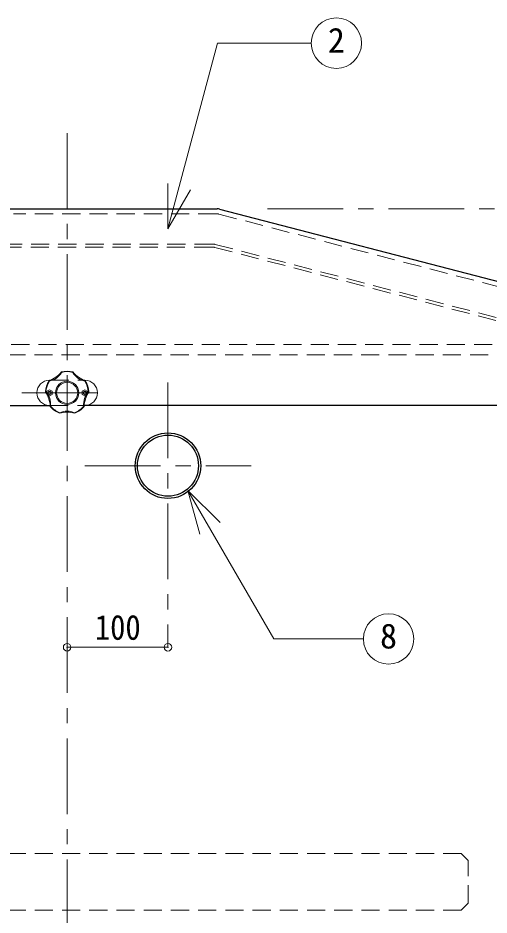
# Model space of a CAD drawing. Units: millimetres at full size, sheet at 1:15; details may follow other scales. Extents: x -3186 to 2889, y -2031 to 2184.
# Drawn here: x -197 to 270, y -621 to 268 of the extents above; entities that cross this region are included whole.
import ezdxf
from ezdxf.enums import TextEntityAlignment as Align

# ---------------------------------------------------------------- set-up
doc = ezdxf.new("R2010")
doc.units = ezdxf.units.MM
doc.header["$LTSCALE"] = 15
doc.header["$PDMODE"] = 32
doc.header["$PDSIZE"] = 7.5
doc.linetypes.add('CHAIN1', pattern=[8, 5, -1, 1, -1])
doc.linetypes.add('DASHED1', pattern=[1.8, 1.2, -0.6])
doc.layers.add('0-0', color=7, linetype='Continuous', lineweight=18)
doc.styles.add('ＭＳ ゴシック', font='')
doc.styles.get('ＭＳ ゴシック').set_extended_font_data('MS Gothic')

msp = doc.modelspace()

# ---------------------------------------------------------------- linework, layer by layer
at = {"layer": '0-0', "color": 4, "linetype": 'CHAIN1', "lineweight": 9}
for p, q in [((-148.15, 153.97), (-148.15, -1220.74)), ((50.57, 78.97), (946.85, 78.97)), ((-48.15, -93.24), (-48.15, -355.74)), ((-193.15, -103.53), (-103.15, -103.53)), ((-130.65, -175.74), (34.35, -175.74))]:
    msp.add_line(p, q, dxfattribs=at)
at = {"layer": '0-0'}
for p, q in [((-48.37, 58.89), (-48.37, 103.89)), ((-48.37, 58.89), (-25.87, 97.86)), ((-164.59, -91.03), (-165.65, -91.03)), ((-130.65, -91.03), (-131.72, -91.03)), ((-28.33, -200.2), (3.49, -232.02)), ((-28.33, -200.2), (-16.68, -243.67))]:
    msp.add_line(p, q, dxfattribs=at)
at = {"layer": '0-0', "color": 5, "lineweight": 25}
for p, q in [((-296.88, 78.97), (0.57, 78.97)), ((3.08, 78.65), (379.36, -19.08)), ((-265.09, -116.03), (-165.05, -116.03)), ((386.85, -116.03), (-131.26, -116.03))]:
    msp.add_line(p, q, dxfattribs=at)
at = {"layer": '0-0', "linetype": 'DASHED1'}
for p, q in [((-0.07, 73.97), (-201.51, 73.97)), ((2.44, 73.65), (374.36, -22.95)), ((-4.29, 40.97), (-206.67, 40.97)), ((-3.9, 43.97), (-206.18, 43.97)), ((-1.77, 40.65), (379.6, -58.41)), ((-1.39, 43.65), (379.6, -55.31)), ((-230.6, -55.74), (369.35, -55.74)), ((-234.59, -65.74), (373.87, -65.74)), ((-165.05, -116.03), (-131.26, -116.03)), ((242.77, -560.24), (-539.08, -560.24)), ((242.77, -560.24), (249.53, -567)), ((249.53, -609.49), (249.53, -567)), ((249.53, -609.49), (242.77, -616.24)), ((242.77, -616.24), (-539.08, -616.24))]:
    msp.add_line(p, q, dxfattribs=at)
at = {"layer": '0-0', "color": 4, "linetype": 'DASHED1', "lineweight": 9}
for p, q in [((-164.59, -91.03), (-131.72, -91.03)), ((-168.15, -101.78), (-165.65, -100.53)), ((-168.15, -101.78), (-168.15, -105.28)), ((-165.65, -106.53), (-168.15, -105.28)), ((-165.65, -100.53), (-163.15, -101.78)), ((-163.15, -105.28), (-165.65, -106.53)), ((-163.15, -101.78), (-163.15, -105.28)), ((-130.65, -100.53), (-133.15, -101.78)), ((-133.15, -101.78), (-133.15, -105.28)), ((-133.15, -105.28), (-130.65, -106.53)), ((-128.15, -101.78), (-130.65, -100.53)), ((-130.65, -106.53), (-128.15, -105.28)), ((-128.15, -101.78), (-128.15, -105.28))]:
    msp.add_line(p, q, dxfattribs=at)
at = {"layer": '0-0', "color": 4, "lineweight": 9}
msp.add_line((-48.15, -355.74), (-148.15, -355.74), dxfattribs=at)
at = {"layer": '0-0'}
for points in [[(-48.37, 58.89), (0.99, 243.11), (93.87, 243.11)], [(-28.33, -200.2), (56.7, -347.48), (145.62, -347.48)]]:
    msp.add_lwpolyline(points, dxfattribs=at)
for centre, radius in [((118.87, 243.11), 25), ((-148.15, -103.53), 10.5), ((170.62, -347.48), 25)]:
    msp.add_circle(centre, radius, dxfattribs=at)
at = {"layer": '0-0', "color": 4, "lineweight": 9}
msp.add_circle((-148.15, -103.53), 11.5, dxfattribs=at)
at = {"layer": '0-0', "color": 4, "linetype": 'DASHED1', "lineweight": 9}
for centre in [(-165.65, -103.53), (-130.65, -103.53)]:
    msp.add_circle(centre, 1.5, dxfattribs=at)
at = {"layer": '0-0', "color": 5, "lineweight": 25}
for radius in [32.5, 30.25]:
    msp.add_circle((-48.15, -175.74), radius, dxfattribs=at)
at = {"layer": '0-0', "linetype": 'DASHED1'}
for centre in [(-0.07, 63.97), (-4.29, 30.97), (-3.9, 33.97)]:
    msp.add_arc(centre, 10, 75.43972, 90, dxfattribs=at)
at = {"layer": '0-0', "color": 5, "lineweight": 25}
msp.add_arc((0.57, 68.97), 10, 75.43972, 90, dxfattribs=at)
at = {"layer": '0-0'}
for centre, radius, start, end in [((-176.99, -63.83), 29.89, 291.41115, 320.58885), ((-169.91, -73.59), 18.83, 283.0119, 328.9881), ((-148.15, -103.53), 21.5, 74.5, 105.5), ((-148.15, -103.53), 21, 74.5, 105.5), ((-126.4, -73.59), 18.83, 211.0119, 256.9881), ((-119.31, -63.83), 29.89, 219.41115, 248.58885), ((-165.65, -103.53), 12.5, 90, 270), ((-148.15, -103.53), 21.5, 146.5, 177.5), ((-148.15, -103.53), 21, 146.5, 177.5), ((-130.65, -103.53), 12.5, 270, 90), ((-148.15, -103.53), 21, 2.5, 33.5), ((-148.15, -103.53), 21.5, 2.5, 33.5), ((-194.82, -118.69), 29.89, 3.41115, 32.58885), ((-183.35, -114.96), 18.83, 355.0119, 40.9881), ((-112.96, -114.96), 18.83, 139.0119, 184.9881), ((-101.49, -118.69), 29.89, 147.41115, 176.58885), ((-148.15, -103.53), 21.5, 218.5, 249.5), ((-148.15, -103.53), 21, 218.5, 249.5), ((-148.15, -152.6), 29.89, 75.41115, 104.58885), ((-148.15, -140.53), 18.83, 67.0119, 112.9881), ((-148.15, -103.53), 21, 290.5, 321.5), ((-148.15, -103.53), 21.5, 290.5, 321.5)]:
    msp.add_arc(centre, radius, start, end, dxfattribs=at)
at = {"layer": '0-0', "color": 1}
for p in [(-148.15, -355.74), (-48.15, -355.74)]:
    msp.add_point(p, dxfattribs=at)

# ---------------------------------------------------------------- texts
at = {"layer": '0-0', "style": 'ＭＳ ゴシック'}
for s, p in [('2', (110.44, 226.23)), ('8', (162.19, -364.35))]:
    msp.add_text(s, height=24.74, dxfattribs=at).set_placement(p, align=Align.BOTTOM_LEFT)
at = {"layer": '0-0', "style": 'ＭＳ ゴシック', "width": 0.9}
msp.add_text('100', height=24.74, dxfattribs=at).set_placement((-120.65, -355.74), align=Align.BOTTOM_LEFT)

doc.saveas('drawing.dxf')
